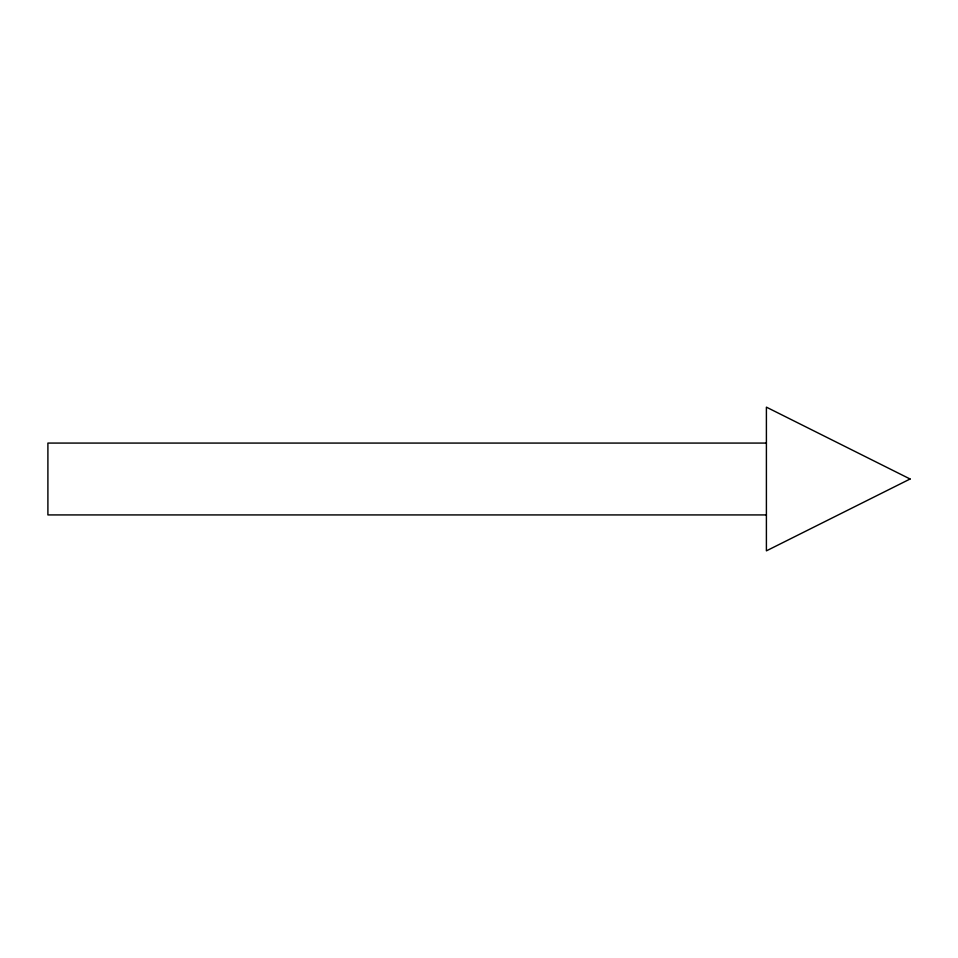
<?xml version="1.0" encoding="UTF-8"?>
<svg xmlns="http://www.w3.org/2000/svg" width="958" height="958" viewBox="0 0 958 958"><rect width="100%" height="100%" fill="white"/><g stroke="black" fill="none" stroke-linecap="round" stroke-linejoin="round"><path stroke-width="1.44" d="M766.4 443.075L47.9 443.075L47.9 514.925L766.4 514.925M910.1 479L766.4 550.85L766.4 407.15L910.1 479"/></g></svg>
